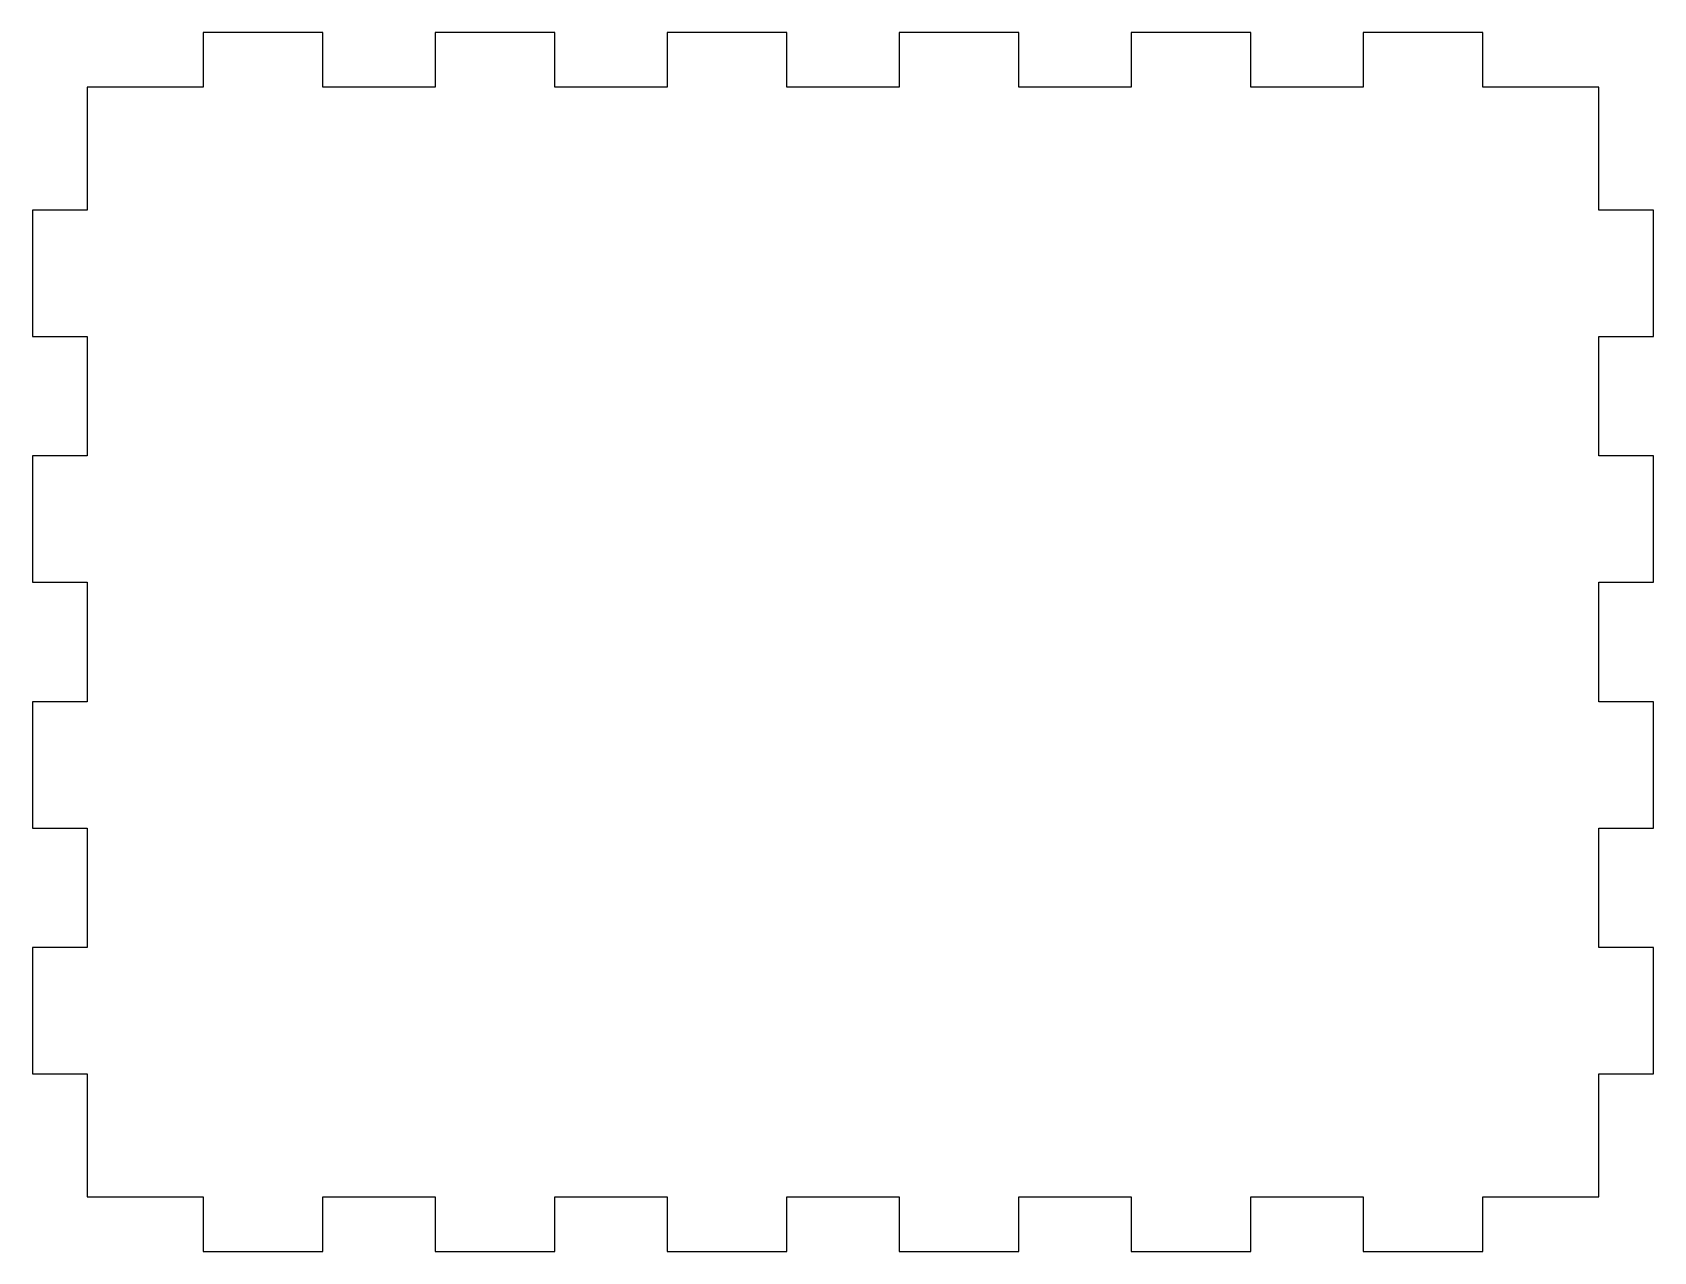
# Model space of a CAD drawing. Header units: millimetres. Extents: x 312 to 474, y 0 to 121.
import ezdxf

# ---------------------------------------------------------------- set-up
doc = ezdxf.new("R2010")
doc.units = ezdxf.units.MM
doc.layers.get('0').update_dxf_attribs({"linetype": 'CONTINUOUS'})

msp = doc.modelspace()

# ---------------------------------------------------------------- linework, layer by layer
for p, q in [((341.2, 121.08), (329.31, 121.08)), ((329.31, 121.08), (329.31, 115.62)), ((341.2, 115.62), (341.2, 121.08)), ((364.28, 121.08), (352.39, 121.08)), ((352.39, 121.08), (352.39, 115.62)), ((364.28, 115.62), (364.28, 121.08)), ((387.36, 121.08), (375.47, 121.08)), ((375.47, 121.08), (375.47, 115.62)), ((387.36, 115.62), (387.36, 121.08)), ((410.43, 121.08), (398.54, 121.08)), ((398.54, 121.08), (398.54, 115.62)), ((410.43, 115.62), (410.43, 121.08)), ((433.51, 121.08), (421.62, 121.08)), ((421.62, 121.08), (421.62, 115.62)), ((433.51, 115.62), (433.51, 121.08)), ((456.59, 121.08), (444.7, 121.08)), ((444.7, 121.08), (444.7, 115.62)), ((456.59, 115.62), (456.59, 121.08)), ((317.95, 115.62), (317.77, 115.62)), ((317.77, 115.62), (317.77, 115.45)), ((317.77, 115.45), (317.77, 103.4)), ((329.31, 115.62), (317.95, 115.62)), ((352.39, 115.62), (341.2, 115.62)), ((375.47, 115.62), (364.28, 115.62)), ((398.54, 115.62), (387.36, 115.62)), ((421.62, 115.62), (410.43, 115.62)), ((444.7, 115.62), (433.51, 115.62)), ((467.95, 115.62), (456.59, 115.62)), ((468.12, 115.62), (467.95, 115.62)), ((468.12, 115.45), (468.12, 115.62)), ((468.12, 103.4), (468.12, 115.45)), ((317.77, 103.4), (312.32, 103.4)), ((312.32, 103.4), (312.32, 90.83)), ((473.58, 103.4), (468.12, 103.4)), ((473.58, 90.83), (473.58, 103.4)), ((312.32, 90.83), (317.77, 90.83)), ((317.77, 90.83), (317.77, 78.96)), ((468.12, 78.96), (468.12, 90.83)), ((468.12, 90.83), (473.58, 90.83)), ((317.77, 78.96), (312.32, 78.96)), ((312.32, 78.96), (312.32, 66.39)), ((473.58, 78.96), (468.12, 78.96)), ((473.58, 66.39), (473.58, 78.96)), ((312.32, 66.39), (317.77, 66.39)), ((317.77, 66.39), (317.77, 54.51)), ((468.12, 54.51), (468.12, 66.39)), ((468.12, 66.39), (473.58, 66.39)), ((317.77, 54.51), (312.32, 54.51)), ((312.32, 54.51), (312.32, 41.94)), ((473.58, 54.51), (468.12, 54.51)), ((473.58, 41.94), (473.58, 54.51)), ((312.32, 41.94), (317.77, 41.94)), ((317.77, 41.94), (317.77, 30.07)), ((468.12, 30.07), (468.12, 41.94)), ((468.12, 41.94), (473.58, 41.94)), ((317.77, 30.07), (312.32, 30.07)), ((312.32, 30.07), (312.32, 17.5)), ((473.58, 30.07), (468.12, 30.07)), ((473.58, 17.5), (473.58, 30.07)), ((312.32, 17.5), (317.77, 17.5)), ((317.77, 17.5), (317.77, 5.45)), ((468.12, 5.45), (468.12, 17.5)), ((468.12, 17.5), (473.58, 17.5)), ((317.77, 5.45), (317.77, 5.28)), ((317.77, 5.28), (317.95, 5.28)), ((317.95, 5.28), (329.31, 5.28)), ((329.31, 5.28), (329.31, -0.17)), ((341.2, -0.17), (341.2, 5.28)), ((341.2, 5.28), (352.39, 5.28)), ((352.39, 5.28), (352.39, -0.17)), ((364.28, -0.17), (364.28, 5.28)), ((364.28, 5.28), (375.47, 5.28)), ((375.47, 5.28), (375.47, -0.17)), ((387.36, -0.17), (387.36, 5.28)), ((387.36, 5.28), (398.54, 5.28)), ((398.54, 5.28), (398.54, -0.17)), ((410.43, -0.17), (410.43, 5.28)), ((410.43, 5.28), (421.62, 5.28)), ((421.62, 5.28), (421.62, -0.17)), ((433.51, -0.17), (433.51, 5.28)), ((433.51, 5.28), (444.7, 5.28)), ((444.7, 5.28), (444.7, -0.17)), ((456.59, -0.17), (456.59, 5.28)), ((456.59, 5.28), (467.95, 5.28)), ((467.95, 5.28), (468.12, 5.28)), ((468.12, 5.28), (468.12, 5.45)), ((329.31, -0.17), (341.2, -0.17)), ((352.39, -0.17), (364.28, -0.17)), ((375.47, -0.17), (387.36, -0.17)), ((398.54, -0.17), (410.43, -0.17)), ((421.62, -0.17), (433.51, -0.17)), ((444.7, -0.17), (456.59, -0.17))]:
    msp.add_line(p, q)

doc.saveas('drawing.dxf')
